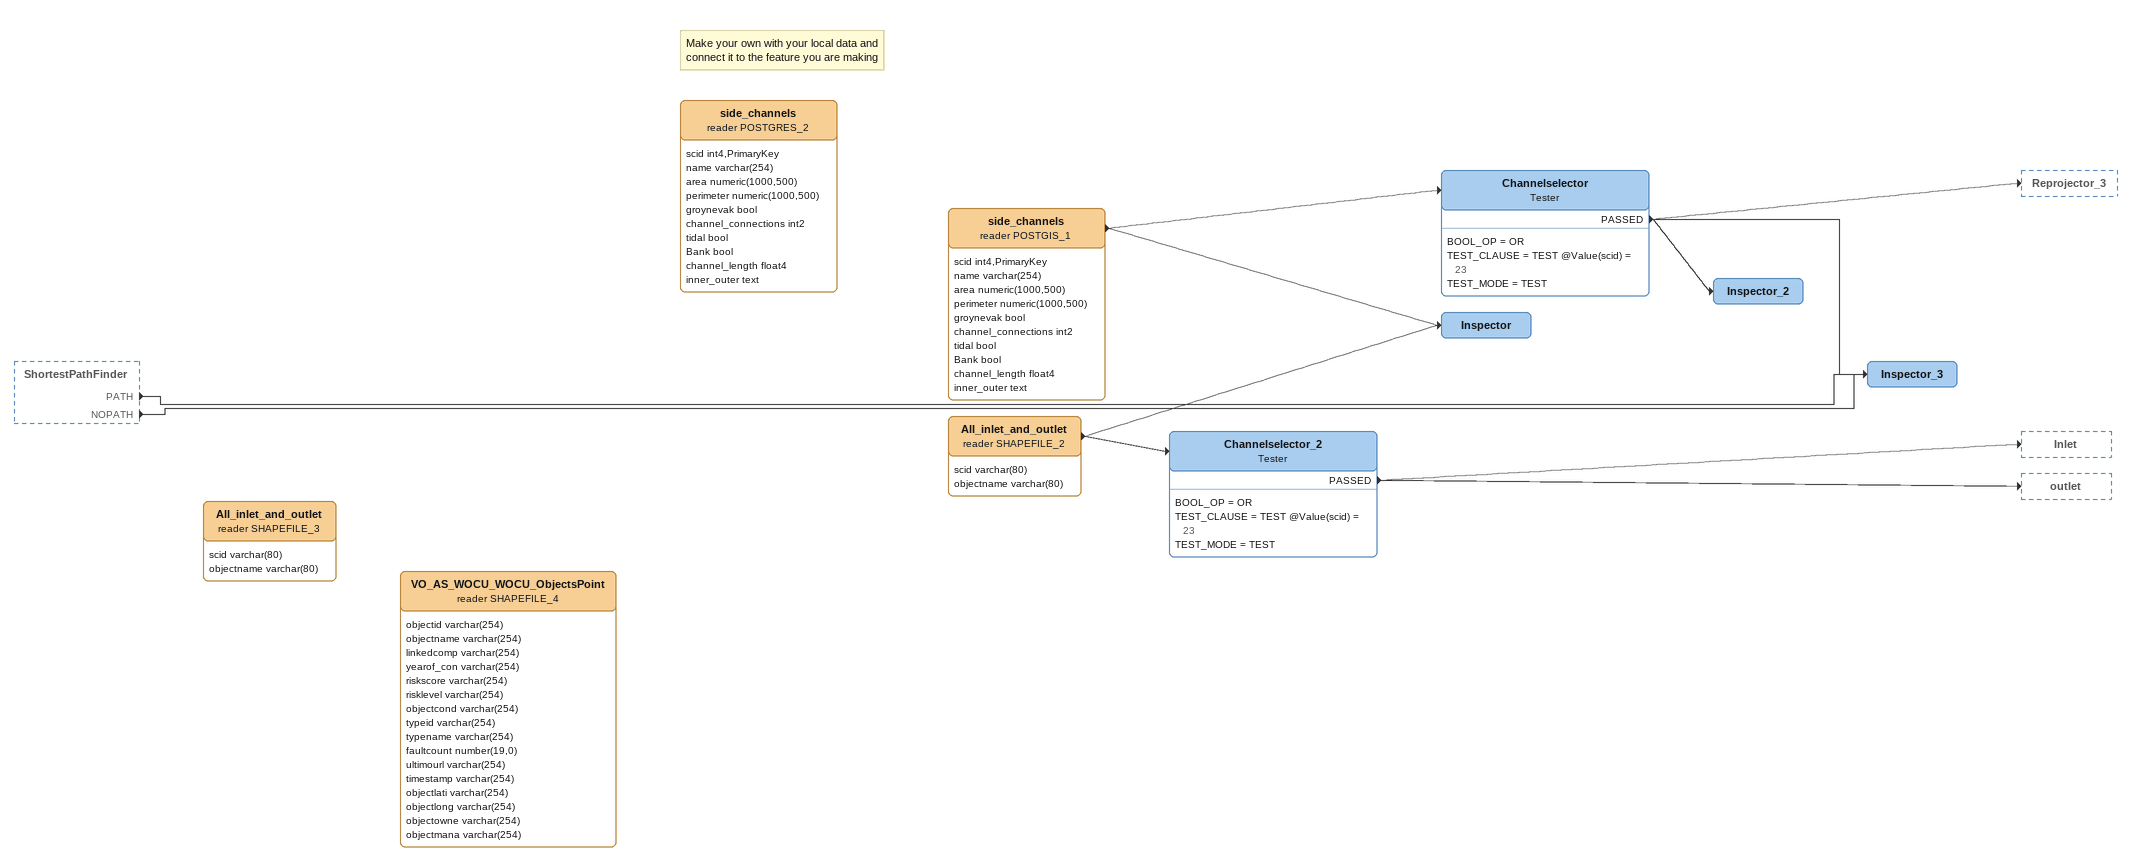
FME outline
ShortestPathFinder [outside]
    PATH -> Inspector_3
    NOPATH -> Inspector_3
All_inlet_and_outlet (reader SHAPEFILE_3)
    attributes: scid varchar(80), objectname varchar(80)
VO_AS_WOCU_WOCU_ObjectsPoint (reader SHAPEFILE_4)
    attributes: objectid varchar(254), objectname varchar(254), linkedcomp varchar(254), yearof_con varchar(254), riskscore varchar(254), risklevel varchar(254), objectcond varchar(254), typeid varchar(254), typename varchar(254), faultcount number(19,0), ultimourl varchar(254), timestamp varchar(254), objectlati varchar(254), objectlong varchar(254), objectowne varchar(254), objectmana varchar(254)
Note: Make your own with your local data and connect it to the feature you are making
side_channels (reader POSTGRES_2)
    attributes: scid int4,PrimaryKey, name varchar(254), area numeric(1000,500), perimeter numeric(1000,500), groynevak bool, channel_connections int2, tidal bool, Bank bool, channel_length float4, inner_outer text
side_channels (reader POSTGIS_1)
    attributes: scid int4,PrimaryKey, name varchar(254), area numeric(1000,500), perimeter numeric(1000,500), groynevak bool, channel_connections int2, tidal bool, Bank bool, channel_length float4, inner_outer text
    -> Channelselector
    -> Inspector
Channelselector: Tester
    BOOL_OP = OR
    TEST_CLAUSE = TEST @Value(scid) = 23
    TEST_MODE = TEST
    PASSED -> Reprojector_3
    PASSED -> Inspector_2
    PASSED -> Inspector_3
Inspector_2
All_inlet_and_outlet (reader SHAPEFILE_2)
    attributes: scid varchar(80), objectname varchar(80)
    -> Channelselector_2
    -> Inspector
Inspector
Channelselector_2: Tester
    BOOL_OP = OR
    TEST_CLAUSE = TEST @Value(scid) = 23
    TEST_MODE = TEST
    PASSED -> Inlet
    PASSED -> outlet
Inspector_3
